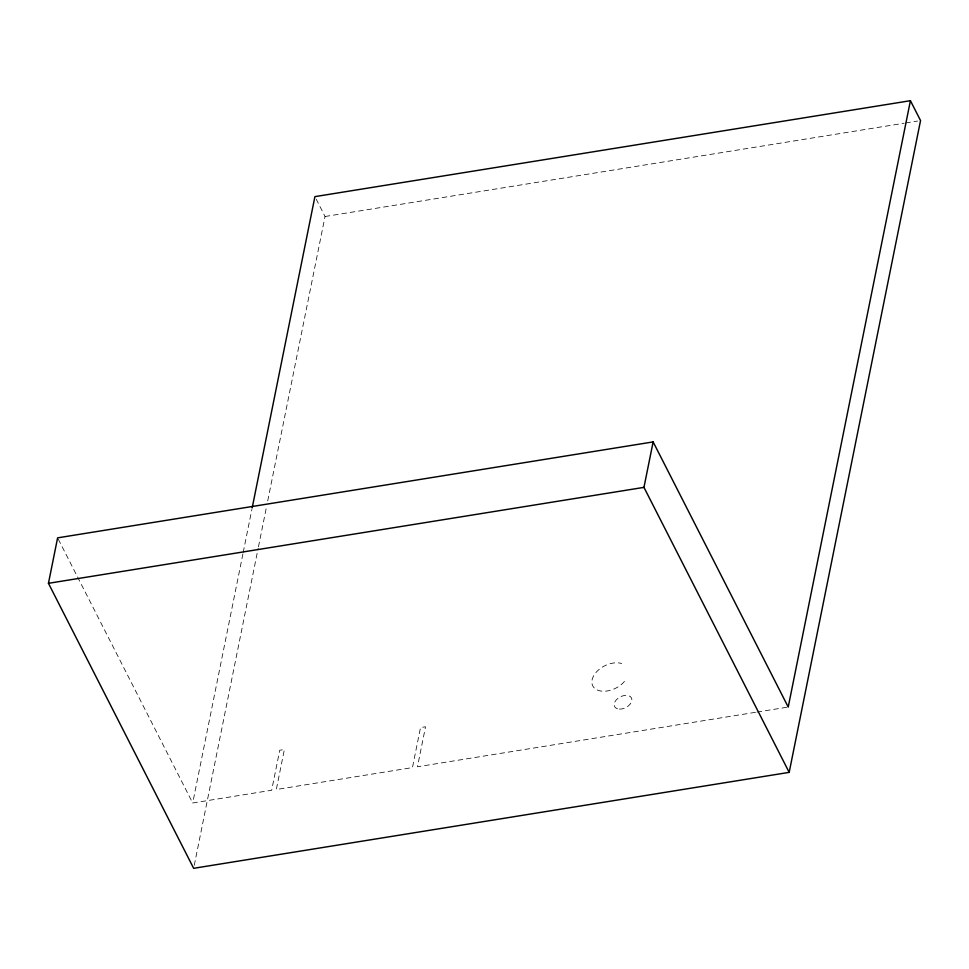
<?xml version="1.0" encoding="UTF-8"?>
<svg xmlns="http://www.w3.org/2000/svg" width="969" height="969" viewBox="0 0 969 969"><rect width="100%" height="100%" fill="white"/><g stroke="black" fill="none" stroke-linecap="round" stroke-linejoin="round"><path stroke-width="0.73" stroke-dasharray="4.84 3.63" d="M755.457 712.312L417.469 766.77L425.524 726.774L420.51 727.586L412.455 767.581L276.31 789.517L284.377 749.521L279.738 750.26L271.671 790.256L192.698 802.986L242.904 553.917M243.195 552.439L251.867 509.44M194.26 865.341L258.154 548.333M258.457 546.843L266.511 506.848M267.71 500.925L325.039 216.499L316.257 199.287M325.039 216.499L904.138 123.208M905.627 122.966L917.57 121.04M756.946 712.082L786.731 707.285M58.297 539.2L192.698 802.986M624.46 681.449A19.562 12.476 -27 0 1 598.697 690.534A19.562 12.476 -27 0 1 595.899 672.583A19.562 12.476 -27 0 1 621.674 663.499M619.445 709.102A9.46 6.032 -27 0 0 631.836 699.121A9.46 6.032 -27 0 0 617.798 698.467A9.46 6.032 -27 0 0 619.445 709.102"/><path stroke-width="1.45" d="M910.424 100.691L920.55 120.556L789.178 772.366L193.655 868.309L48.45 583.314L57.607 537.856L653.13 441.912L788.221 707.043L910.424 100.691L314.913 196.634L252.158 507.962M789.178 772.366L643.961 487.371L653.13 441.912M48.45 583.314L643.961 487.371"/></g></svg>
